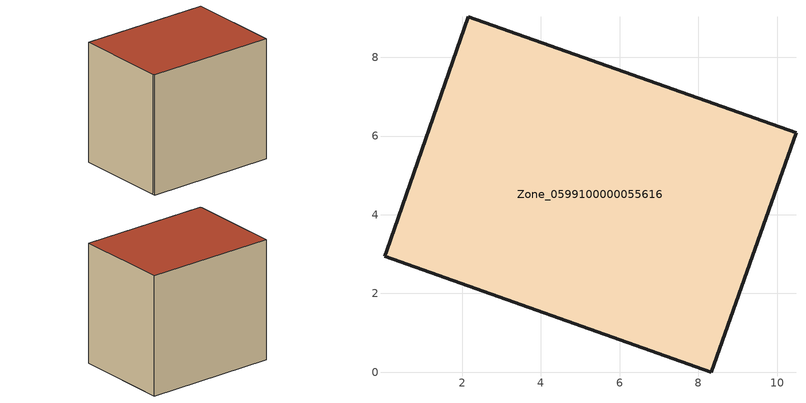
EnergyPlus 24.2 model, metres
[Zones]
Zone_0599100000055616
 floor ground (C_G): 10.48,6.08 8.33,0 0.03,2.94 0.08,3.09 2.15,9.03 z0.5
 wall outside (C_F): 10.48,6.08 2.15,9.03 0.08,3.09 0.03,2.94 8.33,0 10.48,6.08 z0.5:8.56
 roof outside (C_R): 8.33,0 10.48,6.08 2.15,9.03 0.08,3.09 0.03,2.94 z8.56
[BUILDING]
Pand.0599100000055616: North Axis=0; Terrain=City; Loads Convergence Tolerance Value=0.04; Temperature Convergence Tolerance Value=0.4; Solar Distribution=FullExterior; Maximum Number of Warmup Days=25; Minimum Number of Warmup Days=1
[Site:Location]
Rotterdam.The.Hague.AP_ZH_NLD Design_Conditions: Latitude=51.96; Longitude=4.45; Time Zone=1; Elevation=-4.5
[SITE:GROUNDTEMPERATURE:BUILDINGSURFACE]
18, 18, 18, 18, 18, 18, 18, 18, 18, 18, 18, 18
[MATERIAL] Thermal Absorptance=0.9; Solar Absorptance=0.7; Visible Absorptance=0.7
Name | Roughness | Thickness | Conductivity | Density | Specific Heat
G.TI.1965-1974 | MediumSmooth | 0.15 | 0.882353 | 540 | 1210
F.TI.1965-1974 | Rough | 0.3 | 0.697674 | 1920 | 840
R.TI.1965-1974 | MediumRough | 0.2 | 0.232558 | 1500 | 1000
[CONSTRUCTION]
C_G: G.TI.1965-1974
C_F: F.TI.1965-1974
C_R: R.TI.1965-1974
[ZONE]
Zone_0599100000055616: Type=1; Multiplier=1; Ceiling Height=Autocalculate; Volume=Autocalculate; Floor Area=autocalculate; Part of Total Floor Area=Yes
[ZONEINFILTRATION:DESIGNFLOWRATE]
Infil_Zone_0599100000055616: Zone or ZoneList or Space or SpaceList=Zone_0599100000055616; Schedule=AlwaysOn; Design Flow Rate Calculation Method=Flow/Area; Flow Rate per Floor Area=0.003; Constant Term Coefficient=1; Temperature Term Coefficient=0; Velocity Term Coefficient=0; Velocity Squared Term Coefficient=0
[HVACTEMPLATE:ZONE:IDEALLOADSAIRSYSTEM]
Zone_0599100000055616: Maximum Heating Supply Air Temperature=50; Minimum Cooling Supply Air Temperature=13; Maximum Heating Supply Air Humidity Ratio=0.0156; Minimum Cooling Supply Air Humidity Ratio=0.0077; Heating Limit=NoLimit; Cooling Limit=NoLimit; Dehumidification Control Type=ConstantSensibleHeatRatio; Cooling Sensible Heat Ratio=0.7; Dehumidification Setpoint=60; Humidification Control Type=None; Humidification Setpoint=30; Outdoor Air Method=None; Outdoor Air Flow Rate per Person=0.00944; Outdoor Air Flow Rate per Zone Floor Area=0; Outdoor Air Flow Rate per Zone=0; Demand Controlled Ventilation Type=None; Outdoor Air Economizer Type=NoEconomizer; Heat Recovery Type=None; Sensible Heat Recovery Effectiveness=0.7; Latent Heat Recovery Effectiveness=0.65
[ZONECONTROL:THERMOSTAT]
ThermostatControl_Zone_0599100000055616: Zone or ZoneList=Zone_0599100000055616; Control Type Schedule=DualSetpointControlType; Control 1=Thermostat_Zone_0599100000055616; Temperature Difference Between Cutout And Setpoint=0
[THERMOSTATSETPOINT:DUALSETPOINT]
Thermostat_Zone_0599100000055616: Heating Setpoint Temperature Schedule=HeatingSetpoint_Zone_0599100000055616; Cooling Setpoint Temperature Schedule=CoolingSetpoint_Zone_0599100000055616
[SCHEDULE:COMPACT]
HeatingSetpoint_Zone_0599100000055616: Through: 12/31, For: AllDays, Until: 24:00, 21
CoolingSetpoint_Zone_0599100000055616: Through: 12/31, For: AllDays, Until: 24:00, 24
DualSetpointControlType: Through: 12/31, For: AllDays, Until: 24:00, 4
AlwaysOn: Through: 12/31, For: AllDays, Until: 24:00, 1
